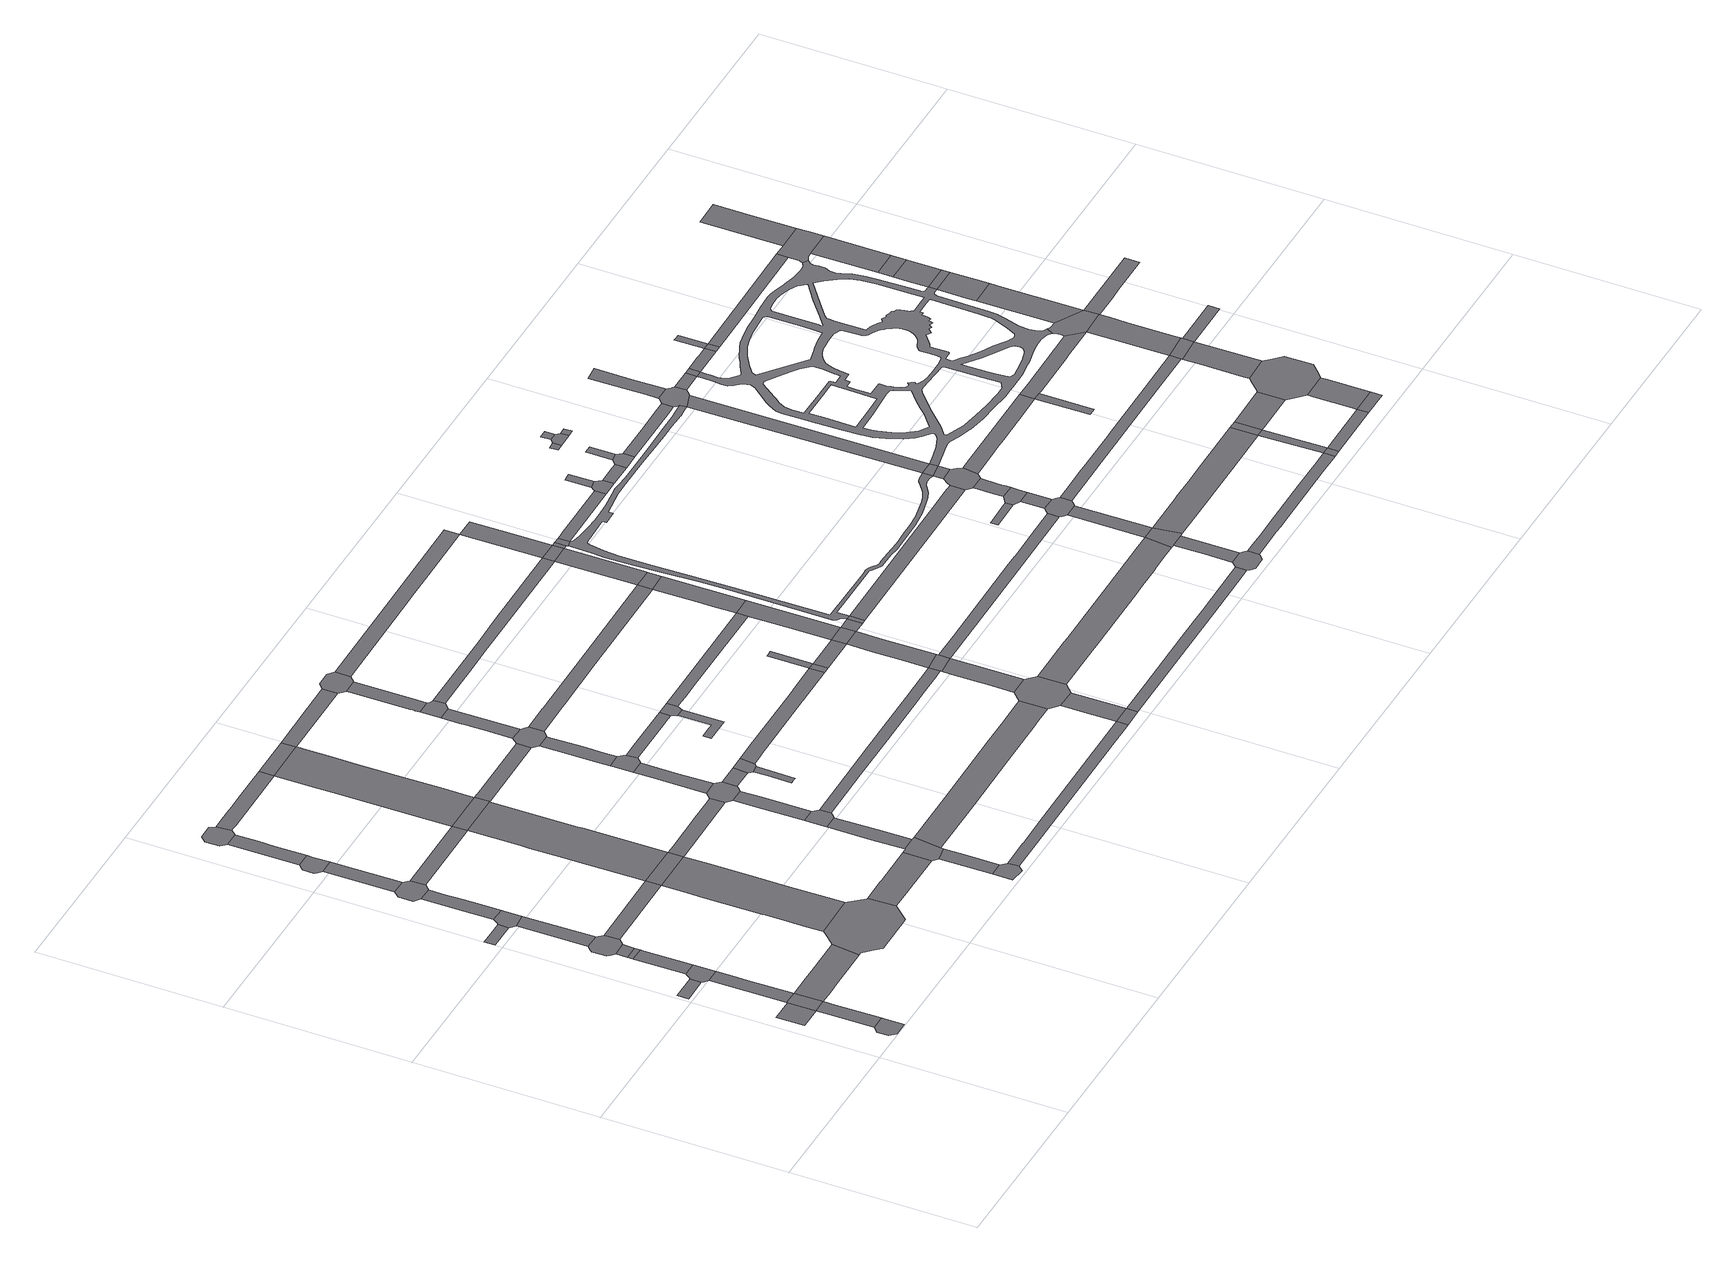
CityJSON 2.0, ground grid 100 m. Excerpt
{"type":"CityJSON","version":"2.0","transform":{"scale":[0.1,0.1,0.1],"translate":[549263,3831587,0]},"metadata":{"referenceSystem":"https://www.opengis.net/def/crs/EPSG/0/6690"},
"CityObjects":{
"road1":{"type":"Road","geometry":[{"type":"MultiSurface","lod":"1","boundaries":[[[0,1,2,3,4,5,6,7,8,9]]]}]},
"road2":{"type":"Road","attributes":{"RoadStructureAttribute.sectionType":"1"},"geometry":[{"type":"MultiSurface","lod":"1","boundaries":[[[10,11,12,13]]]}]},
"road3":{"type":"Road","attributes":{"RoadStructureAttribute.sectionType":"1"},"geometry":[{"type":"MultiSurface","lod":"1","boundaries":[[[12,14,3,2,15,16]]]}]},
"road4":{"type":"Road","geometry":[{"type":"MultiSurface","lod":"1","boundaries":[[[17,13,12,16,18]]]}]},
"road5":{"type":"Road","attributes":{"RoadStructureAttribute.sectionType":"1"},"geometry":[{"type":"MultiSurface","lod":"1","boundaries":[[[19,20,21,22]]]}]},
"road6":{"type":"Road","attributes":{"RoadStructureAttribute.sectionType":"1"},"geometry":[{"type":"MultiSurface","lod":"1","boundaries":[[[23,24,25,26,27,28,17,18]]]}]},
"road7":{"type":"Road","geometry":[{"type":"MultiSurface","lod":"1","boundaries":[[[29,30,31,19,22,32,27,26,33,34]]]}]},
"road8":{"type":"Road","attributes":{"RoadStructureAttribute.sectionType":"1"},"geometry":[{"type":"MultiSurface","lod":"1","boundaries":[[[35,36,37,29,34,38,39,40,41]]]}]},
"road9":{"type":"Road","attributes":{"RoadStructureAttribute.sectionType":"1"},"geometry":[{"type":"MultiSurface","lod":"1","boundaries":[[[42,43,44,18,16,45,46,47,48,49]]]}]},
"road10":{"type":"Road","geometry":[{"type":"MultiSurface","lod":"1","boundaries":[[[50,35,41,51]]]}]},
"road11":{"type":"Road","attributes":{"RoadStructureAttribute.sectionType":"1"},"geometry":[{"type":"MultiSurface","lod":"1","boundaries":[[[52,53,50,51]]]}]},
"road12":{"type":"Road","geometry":[{"type":"MultiSurface","lod":"1","boundaries":[[[54,55,56,57,58,53,52,59,60,61]]]}]},
"road13":{"type":"Road","attributes":{"RoadStructureAttribute.sectionType":"1"},"geometry":[{"type":"MultiSurface","lod":"1","boundaries":[[[62,63,64,65,66]]]}]},
"road14":{"type":"Road","attributes":{"RoadStructureAttribute.sectionType":"1"},"geometry":[{"type":"MultiSurface","lod":"1","boundaries":[[[67,68,69,54,61]]]}]},
"road15":{"type":"Road","geometry":[{"type":"MultiSurface","lod":"1","boundaries":[[[70,71,66,65,68,67,72,73]]]}]},
"road16":{"type":"Road","attributes":{"RoadStructureAttribute.sectionType":"1"},"geometry":[{"type":"MultiSurface","lod":"1","boundaries":[[[74,75,70,73,76,77,78,79,80]]]}]},
"road17":{"type":"Road","geometry":[{"type":"MultiSurface","lod":"1","boundaries":[[[81,82,83,84,74,80,85,86,87,88]]]}]},
"road18":{"type":"Road","attributes":{"RoadStructureAttribute.sectionType":"1"},"geometry":[{"type":"MultiSurface","lod":"1","boundaries":[[[89,60,59,90,91]]]}]},
"road19":{"type":"Road","geometry":[{"type":"MultiSurface","lod":"1","boundaries":[[[92,93,94,95,49,48,96,97,98,99,100,101,102,103]]]}]},
"road20":{"type":"Road","attributes":{"RoadStructureAttribute.sectionType":"1"},"geometry":[{"type":"MultiSurface","lod":"1","boundaries":[[[104,81,88,105,106]]]}]},
"road21":{"type":"Road","geometry":[{"type":"MultiSurface","lod":"1","boundaries":[[[107,108,109,110,111,104,106,112,113]]]}]},
"road22":{"type":"Road","attributes":{"RoadStructureAttribute.sectionType":"1"},"geometry":[{"type":"MultiSurface","lod":"1","boundaries":[[[114,107,113,115,116,117]]]}]},
"road23":{"type":"Road","attributes":{"RoadStructureAttribute.sectionType":"1"},"geometry":[{"type":"MultiSurface","lod":"1","boundaries":[[[91,118,119,120,121,122,123,124,94,93,125,126,127,128,129,130]]]}]},
"road24":{"type":"Road","geometry":[{"type":"MultiSurface","lod":"1","boundaries":[[[131,132,133,134,135,114,117,136,137,138]]]}]},
"road25":{"type":"Road","attributes":{"RoadStructureAttribute.sectionType":"1"},"geometry":[{"type":"MultiSurface","lod":"1","boundaries":[[[139,140,87,86,141,142]]]}]},
"road26":{"type":"Road","geometry":[{"type":"MultiSurface","lod":"1","boundaries":[[[89,91,130,143]]]}]},
"road27":{"type":"Road","attributes":{"RoadStructureAttribute.sectionType":"1"},"geometry":[{"type":"MultiSurface","lod":"1","boundaries":[[[144,145,146,103,102,147,148,149,150]]]}]},
"road28":{"type":"Road","attributes":{"RoadStructureAttribute.sectionType":"1"},"geometry":[{"type":"MultiSurface","lod":"1","boundaries":[[[142,151,152,153,154,89,143,155,156,157]]]}]},
"road29":{"type":"Road","attributes":{"RoadStructureAttribute.sectionType":"1"},"geometry":[{"type":"MultiSurface","lod":"1","boundaries":[[[158,159,160,161,137,136,162,163,164,165]]]}]},
"road30":{"type":"Road","geometry":[{"type":"MultiSurface","lod":"1","boundaries":[[[166,167,168,169,170,171,172,173]]]}]},
"road31":{"type":"Road","geometry":[{"type":"MultiSurface","lod":"1","boundaries":[[[139,142,157,174,175]]]}]},
"road32":{"type":"Road","attributes":{"RoadStructureAttribute.sectionType":"1"},"geometry":[{"type":"MultiSurface","lod":"1","boundaries":[[[176,177,178,168,167]]]}]},
"road33":{"type":"Road","geometry":[{"type":"MultiSurface","lod":"1","boundaries":[[[179,180,181,150,149,182,178,177,183,184]]]}]},
"road34":{"type":"Road","attributes":{"RoadStructureAttribute.sectionType":"1"},"geometry":[{"type":"MultiSurface","lod":"1","boundaries":[[[185,186,187,188,189,190,143,130,191]]]}]},
"road35":{"type":"Road","attributes":{"RoadStructureAttribute.sectionType":"1"},"geometry":[{"type":"MultiSurface","lod":"1","boundaries":[[[192,193,194,195,196,197,198,199,200,164,201,202,203,204,139,175]]]}]},
"road36":{"type":"Road","attributes":{"RoadStructureAttribute.sectionType":"1"},"geometry":[{"type":"MultiSurface","lod":"1","boundaries":[[[205,206,207,208,209,210,180,179]]]}]},
"road37":{"type":"Road","geometry":[{"type":"MultiSurface","lod":"1","boundaries":[[[211,212,213,214,207,206,215,216,217]]]}]},
"road38":{"type":"Road","geometry":[{"type":"MultiSurface","lod":"1","boundaries":[[[218,165,164,200,219]]]}]},
"road39":{"type":"Road","attributes":{"RoadStructureAttribute.sectionType":"1"},"geometry":[{"type":"MultiSurface","lod":"1","boundaries":[[[220,221,213,212,222,223,224]]]}]},
"road40":{"type":"Road","attributes":{"RoadStructureAttribute.sectionType":"1"},"geometry":[{"type":"MultiSurface","lod":"1","boundaries":[[[225,226,227,175,174,228,229]]]}]},
"road41":{"type":"Road","geometry":[{"type":"MultiSurface","lod":"1","boundaries":[[[230,231,232,185,191,220,224,233,234,235]]]}]},
"road42":{"type":"Road","attributes":{"RoadStructureAttribute.sectionType":"1"},"geometry":[{"type":"MultiSurface","lod":"1","boundaries":[[[236,237,238,239,240,241,242,232,231]]]}]},
"road43":{"type":"Road","attributes":{"RoadStructureAttribute.sectionType":"1"},"geometry":[{"type":"MultiSurface","lod":"1","boundaries":[[[243,235,234,244,245,246]]]}]},
"road44":{"type":"Road","geometry":[{"type":"MultiSurface","lod":"1","boundaries":[[[247,248,249,250,251,238,237,252,253]]]}]},
"road45":{"type":"Road","geometry":[{"type":"MultiSurface","lod":"1","boundaries":[[[254,255,256,257,258,259,260]]]}]},
"road46":{"type":"Road","attributes":{"RoadStructureAttribute.sectionType":"1"},"geometry":[{"type":"MultiSurface","lod":"1","boundaries":[[[261,262,263,264,265,250,249,266,267,268,269]]]}]},
"road47":{"type":"Road","geometry":[{"type":"MultiSurface","lod":"1","boundaries":[[[270,246,245,271,260,259,272,273]]]}]},
"road48":{"type":"Road","attributes":{"RoadStructureAttribute.sectionType":"1"},"geometry":[{"type":"MultiSurface","lod":"1","boundaries":[[[274,275,276,277,278,279,173,172,280,281,282,283,284,285]]]}]},
"road49":{"type":"Road","attributes":{"RoadStructureAttribute.sectionType":"1"},"geometry":[{"type":"MultiSurface","lod":"1","boundaries":[[[286,219,200,287,288]]]}]},
"road50":{"type":"Road","geometry":[{"type":"MultiSurface","lod":"1","boundaries":[[[289,229,228,290,261,269,291,292,293,294]]]}]},
"road51":{"type":"Road","attributes":{"RoadStructureAttribute.sectionType":"1"},"geometry":[{"type":"MultiSurface","lod":"1","boundaries":[[[295,296,297,298,299,184,183,300,301,302,303,304,305]]]}]},
"road52":{"type":"Road","attributes":{"RoadStructureAttribute.sectionType":"1"},"geometry":[{"type":"MultiSurface","lod":"1","boundaries":[[[306,307,308,309,310,311,312,313,289,294]]]}]},
"road53":{"type":"Road","attributes":{"RoadStructureAttribute.sectionType":"1"},"geometry":[{"type":"MultiSurface","lod":"1","boundaries":[[[314,253,252,315,316,317,318]]]}]},
"road54":{"type":"Road","geometry":[{"type":"MultiSurface","lod":"1","boundaries":[[[319,320,321,322,323,324,308,307,325,326,327]]]}]},
"road55":{"type":"Road","attributes":{"RoadStructureAttribute.sectionType":"1"},"geometry":[{"type":"MultiSurface","lod":"1","boundaries":[[[328,329,330,331,332,333,334,335,336,337,338,324,323]]]}]},
"road56":{"type":"Road","attributes":{"RoadStructureAttribute.sectionType":"1"},"geometry":[{"type":"MultiSurface","lod":"1","boundaries":[[[339,340,341,342,343,344,345]]]}]},
"road57":{"type":"Road","attributes":{"RoadStructureAttribute.sectionType":"1"},"geometry":[{"type":"MultiSurface","lod":"1","boundaries":[[[346,347,348,217,216,349,350,351,352,353,354,355]]]}]},
"road58":{"type":"Road","geometry":[{"type":"MultiSurface","lod":"1","boundaries":[[[356,357,288,287,333,332,358,359]]]}]},
"road59":{"type":"Road","geometry":[{"type":"MultiSurface","lod":"1","boundaries":[[[318,317,339,345,360,361]]]}]},
"road60":{"type":"Road","attributes":{"RoadStructureAttribute.sectionType":"1"},"geometry":[{"type":"MultiSurface","lod":"1","boundaries":[[[362,363,364,273,272,365,366,367,368,369,370]]]}]},
"road61":{"type":"Road","geometry":[{"type":"MultiSurface","lod":"1","boundaries":[[[371,285,284,372]]]}]},
"road62":{"type":"Road","attributes":{"RoadStructureAttribute.sectionType":"1"},"geometry":[{"type":"MultiSurface","lod":"1","boundaries":[[[373,374,375,285,371,376,377,378]]]}]},
"road63":{"type":"Road","attributes":{"RoadStructureAttribute.sectionType":"1"},"geometry":[{"type":"MultiSurface","lod":"1","boundaries":[[[379,380,381,382,383,292,291,384,385,386,387,388]]]}]},
"road64":{"type":"Road","geometry":[{"type":"MultiSurface","lod":"1","boundaries":[[[389,305,304,390,373,378,391,392,393,394]]]}]},
"road65":{"type":"Road","attributes":{"RoadStructureAttribute.sectionType":"1"},"geometry":[{"type":"MultiSurface","lod":"1","boundaries":[[[395,361,360,396,397,398,399,400,401]]]}]},
"road66":{"type":"Road","geometry":[{"type":"MultiSurface","lod":"1","boundaries":[[[402,370,369,403]]]}]},
"road67":{"type":"Road","geometry":[{"type":"MultiSurface","lod":"1","boundaries":[[[404,405,406,407,408,409,370,402]]]}]},
"road68":{"type":"Road","attributes":{"RoadStructureAttribute.sectionType":"1"},"geometry":[{"type":"MultiSurface","lod":"1","boundaries":[[[410,411,412,327,326,413,414,415,416,417,418,419]]]}]},
"road69":{"type":"Road","attributes":{"RoadStructureAttribute.sectionType":"1"},"geometry":[{"type":"MultiSurface","lod":"1","boundaries":[[[420,421,422,423,424,425,426,427,428,389,394]]]}]},
"road70":{"type":"Road","attributes":{"RoadStructureAttribute.sectionType":"1"},"geometry":[{"type":"MultiSurface","lod":"1","boundaries":[[[402,403,429,430]]]}]},
"road71":{"type":"Road","geometry":[{"type":"MultiSurface","lod":"1","boundaries":[[[431,355,354,422,421,432]]]}]},
"road72":{"type":"Road","attributes":{"RoadStructureAttribute.sectionType":"1"},"geometry":[{"type":"MultiSurface","lod":"1","boundaries":[[[433,434,359,358,435,436,437,438,439]]]}]},
"road73":{"type":"Road","attributes":{"RoadStructureAttribute.sectionType":"1"},"geometry":[{"type":"MultiSurface","lod":"1","boundaries":[[[440,441,429,442,443,355,431]]]}]},
"road74":{"type":"Road","geometry":[{"type":"MultiSurface","lod":"1","boundaries":[[[430,429,441,444]]]}]},
"road75":{"type":"Road","geometry":[{"type":"MultiSurface","lod":"1","boundaries":[[[445,446,401,400,447,448,449,430,444]]]}]},
"road76":{"type":"Road","attributes":{"RoadStructureAttribute.sectionType":"1"},"geometry":[{"type":"MultiSurface","lod":"1","boundaries":[[[450,444,441,451,452]]]}]},
"road77":{"type":"Road","geometry":[{"type":"MultiSurface","lod":"1","boundaries":[[[452,451,453,454]]]}]},
"road78":{"type":"Road","attributes":{"RoadStructureAttribute.sectionType":"1"},"geometry":[{"type":"MultiSurface","lod":"1","boundaries":[[[455,387,456,457,401,446]]]}]},
"road79":{"type":"Road","attributes":{"RoadStructureAttribute.sectionType":"1"},"geometry":[{"type":"MultiSurface","lod":"1","boundaries":[[[458,459,460,461,462,371,372,463,464,465,466,467]]]}]},
"road80":{"type":"Road","geometry":[{"type":"MultiSurface","lod":"1","boundaries":[[[388,387,455,468]]]}]},
"road81":{"type":"Road","attributes":{"RoadStructureAttribute.sectionType":"1"},"geometry":[{"type":"MultiSurface","lod":"1","boundaries":[[[469,470,471,418,388,468]]]}]},
"road82":{"type":"Road","attributes":{"RoadStructureAttribute.sectionType":"1"},"geometry":[{"type":"MultiSurface","lod":"1","boundaries":[[[472,473,474,475,393,392,476,477,478,479,480,481,482,483,484]]]}]},
"road83":{"type":"Road","geometry":[{"type":"MultiSurface","lod":"1","boundaries":[[[419,418,471,485]]]}]},
"road84":{"type":"Road","attributes":{"RoadStructureAttribute.sectionType":"1"},"geometry":[{"type":"MultiSurface","lod":"1","boundaries":[[[485,471,486,487]]]}]},
"road85":{"type":"Road","attributes":{"RoadStructureAttribute.sectionType":"1"},"geometry":[{"type":"MultiSurface","lod":"1","boundaries":[[[439,488,419,485,489,490]]]}]},
"road86":{"type":"Road","attributes":{"RoadStructureAttribute.sectionType":"1"},"geometry":[{"type":"MultiSurface","lod":"1","boundaries":[[[491,492,493,494,495,496,497,432,421,498,499,500,501,502]]]}]},
"road87":{"type":"Road","geometry":[{"type":"MultiSurface","lod":"1","boundaries":[[[487,486,503,504,505]]]}]},
"road88":{"type":"Road","attributes":{"RoadStructureAttribute.sectionType":"1"},"geometry":[{"type":"MultiSurface","lod":"1","boundaries":[[[506,507,508,454,453,509,510,511,512]]]}]},
"road89":{"type":"Road","attributes":{"RoadStructureAttribute.sectionType":"1"},"geometry":[{"type":"MultiSurface","lod":"1","boundaries":[[[513,514,505,504,515,516]]]}]},
"road90":{"type":"Road","attributes":{"RoadStructureAttribute.sectionType":"1"},"geometry":[{"type":"MultiSurface","lod":"1","boundaries":[[[517,518,519,520,521,522,523,524,525,526,527,528,529,530,531,532,504,503,533,534,535,536,537,538,539,540,541,542,543,544,452,454,545,546,547,548,549,550,551,552,553,554,555,556,557,558,559,560,561,562,563,564,565,566,567,568,569,570,571,572,573,574,575,576,577,578,579,580,581,582,583,584,585,586,587,588,589,590,591,592,593,594,595,596,597,598,599,600,601,602,603,604,605,606,607,608,609,610,611,612,613,614,615,616,617]]]}]},
"road91":{"type":"Road","geometry":[{"type":"MultiSurface","lod":"1","boundaries":[[[618,619,620,621,622,623,467,466,624,625,626,627,628,629,630,631]]]}]},
"road92":{"type":"Road","attributes":{"RoadStructureAttribute.sectionType":"1"},"geometry":[{"type":"MultiSurface","lod":"1","boundaries":[[[632,633,634,621,620]]]}]},
"road93":{"type":"Road","geometry":[{"type":"MultiSurface","lod":"1","boundaries":[[[635,636,637,638,516,515,639,640]]]}]},
"road94":{"type":"Road","geometry":[{"type":"MultiSurface","lod":"1","boundaries":[[[641,642,643,636,635]]]}]},
"road95":{"type":"Road","geometry":[{"type":"MultiSurface","lod":"1","boundaries":[[[484,483,633,632,644,645]]]}]},
"road96":{"type":"Road","geometry":[{"type":"MultiSurface","lod":"1","boundaries":[[[646,647,648,649]]]}]},
"road97":{"type":"Road","attributes":{"RoadStructureAttribute.sectionType":"1"},"geometry":[{"type":"MultiSurface","lod":"1","boundaries":[[[650,640,639,651,652,653]]]}]},
"road98":{"type":"Road","attributes":{"RoadStructureAttribute.sectionType":"1"},"geometry":[{"type":"MultiSurface","lod":"1","boundaries":[[[654,484,645,655]]]}]},
"road99":{"type":"Road","geometry":[{"type":"MultiSurface","lod":"1","boundaries":[[[656,657,502,501,658,654,655,659,660,661,662,663,664]]]}]},
"road100":{"type":"Road","attributes":{"RoadStructureAttribute.sectionType":"1"},"geometry":[{"type":"MultiSurface","lod":"1","boundaries":[[[665,666,667,656,664]]]}]},
"road101":{"type":"Road","geometry":[{"type":"MultiSurface","lod":"1","boundaries":[[[668,669,653,652,670,671]]]}]},
"road102":{"type":"Road","geometry":[{"type":"MultiSurface","lod":"1","boundaries":[[[672,673,674,646,649,666,665]]]}]},
"road103":{"type":"Road","geometry":[{"type":"MultiSurface","lod":"1","boundaries":[[[675,676,677,669,668]]]}]},
"road104":{"type":"Road","geometry":[{"type":"MultiSurface","lod":"1","boundaries":[[[678,679,680,681]]]}]},
"road105":{"type":"Road","attributes":{"RoadStructureAttribute.sectionType":"1"},"geometry":[{"type":"MultiSurface","lod":"1","boundaries":[[[682,683,684,685,674,673,686,687,688,689,690]]]}]},
"road106":{"type":"Road","geometry":[{"type":"MultiSurface","lod":"1","boundaries":[[[691,692,693,694,695,512,511,682,690,696,697,698]]]}]},
"road107":{"type":"Road","geometry":[{"type":"MultiSurface","lod":"1","boundaries":[[[699,700,678,681,701,702]]]}]},
"road108":{"type":"Road","geometry":[{"type":"MultiSurface","lod":"1","boundaries":[[[703,704,700,699]]]}]},
"road109":{"type":"Road","attributes":{"RoadStructureAttribute.sectionType":"1"},"geometry":[{"type":"MultiSurface","lod":"1","boundaries":[[[705,565,694,693]]]}]},
"road110":{"type":"Road","geometry":[{"type":"MultiSurface","lod":"1","boundaries":[[[566,565,705,706]]]}]},
"road111":{"type":"Road","attributes":{"RoadStructureAttribute.sectionType":"1"},"geometry":[{"type":"MultiSurface","lod":"1","boundaries":[[[707,708,709,710,711,631,630,712,713,714,715,716,717,718]]]}]},
"road112":{"type":"Road","geometry":[{"type":"MultiSurface","lod":"1","boundaries":[[[719,720,702,701]]]}]},
"road113":{"type":"Road","attributes":{"RoadStructureAttribute.sectionType":"1"},"geometry":[{"type":"MultiSurface","lod":"1","boundaries":[[[721,722,723,724,671,670,725,726,727]]]}]},
"road114":{"type":"Road","attributes":{"RoadStructureAttribute.sectionType":"1"},"geometry":[{"type":"MultiSurface","lod":"1","boundaries":[[[728,729,730,731,732,645,644,733,734,735,736,737]]]}]},
"road115":{"type":"Road","geometry":[{"type":"MultiSurface","lod":"1","boundaries":[[[738,616,566,706]]]}]},
"road116":{"type":"Road","geometry":[{"type":"MultiSurface","lod":"1","boundaries":[[[739,740,698,697,741,742,743,744,745,746,747]]]}]},
"road117":{"type":"Road","geometry":[{"type":"MultiSurface","lod":"1","boundaries":[[[748,749,750,751,721,727,752,753,617,616,738,754,755,756,757,758,759,760,761]]]}]},
"road118":{"type":"Road","geometry":[{"type":"MultiSurface","lod":"1","boundaries":[[[718,717,762,763]]]}]},
"road119":{"type":"Road","attributes":{"RoadStructureAttribute.sectionType":"1"},"geometry":[{"type":"MultiSurface","lod":"1","boundaries":[[[764,765,766,767,768,748,761]]]}]},
"road120":{"type":"Road","attributes":{"RoadStructureAttribute.sectionType":"1"},"geometry":[{"type":"MultiSurface","lod":"1","boundaries":[[[769,770,771,772,773,774,775,776,662,661,777,778,779,780]]]}]},
"road121":{"type":"Road","attributes":{"RoadStructureAttribute.sectionType":"1"},"geometry":[{"type":"MultiSurface","lod":"1","boundaries":[[[781,736,718,763]]]}]},
"road122":{"type":"Road","attributes":{"RoadStructureAttribute.sectionType":"1"},"geometry":[{"type":"MultiSurface","lod":"1","boundaries":[[[782,757,756,783,784,785]]]}]},
"road123":{"type":"Road","geometry":[{"type":"MultiSurface","lod":"1","boundaries":[[[737,736,781,786]]]}]},
"road124":{"type":"Road","geometry":[{"type":"MultiSurface","lod":"1","boundaries":[[[785,784,787,788]]]}]},
"road125":{"type":"Road","geometry":[{"type":"MultiSurface","lod":"1","boundaries":[[[789,790,791,792,746]]]}]},
"road126":{"type":"Road","attributes":{"RoadStructureAttribute.sectionType":"1"},"geometry":[{"type":"MultiSurface","lod":"1","boundaries":[[[763,762,793,794]]]}]},
"road127":{"type":"Road","geometry":[{"type":"MultiSurface","lod":"1","boundaries":[[[795,796,788,787,797,798,799]]]}]},
"road128":{"type":"Road","attributes":{"RoadStructureAttribute.sectionType":"1"},"geometry":[{"type":"MultiSurface","lod":"1","boundaries":[[[786,781,800,801,802]]]}]},
"road129":{"type":"Road","geometry":[{"type":"MultiSurface","lod":"1","boundaries":[[[799,798,803,804]]]}]},
"road130":{"type":"Road","geometry":[{"type":"MultiSurface","lod":"1","boundaries":[[[805,806,807,808,799,804]]]}]},
"road131":{"type":"Road","attributes":{"RoadStructureAttribute.sectionType":"1"},"geometry":[{"type":"MultiSurface","lod":"1","boundaries":[[[809,810,811,812,813,814,815,816,817,818,819,820,821,822,823,824,825,826,827,828,829,830,831,832,833,834,835,836,837,838,839,840,841,842,843,844,845,846,847,848,849,850,851,787,784,852,853,854,855,856,857,858,859,860,861,862,863,864,865,866,867,868,869,870,871,872,873,874,875,876,877,878,879,880,881,882,883,884,885,706,705,886,887,888,889,890,891,892,893,894,895,896,897,898,899,900,901,902,903,904,905,906,907,908,909,910,911,912,913,914,915,916,917,918,919],[920,921,922,923,924,925,926,927,928,929,930,931,932,933,934,935,936],[937,938,939,940,941,942,943,944,945,946,947,948,949,950,951,952,953,954],[955,956,957,958,959,960,961,962],[963,964,965,966,967,968,969,970,971,972,973,974,975,976,977,978,979,980],[981,982,983,984,985,986,987,988,989,990,991,992,993,994,995,996,997,998,999,1000,1001],[1002,1003,1004,1005,1006,1007,1008,1009,1010,1011,1012,1013,1014,1015,1016,1017,1018,1019,1020,1021],[1022,1023,1024,1025,1026,1027,1028,1029,1030,1031,1032,1033,1034,1035,1036,1037,1038,1039,1040,1041],[1042,1043,1044,1045,1046,1047,1048,1049,1050,1051,1052,1053,1054,1055,1056,1057,1058,1059,1060,1061,1062,1063,1064,1065,1066,1067,1068,1069,1070,1071,1072,1073,1074,1075,1076,1077,1078,1079,1080],[1081,1082,1083,1084,1085,1086,1087,1088,1089,1090,1091,1092,1093,1094,1095,1096,1097,1098,1099,1100,1101,1102,1103,1104,1105,1106,1107,1108,1109,1110,1111,1112],[1113,1114,1115,1116,1117,1118,1119,1120,1121,1122,1123,1124,1125,1126,1127,1128,1129,1130,1131,1132,1133,1134,1135,1136,1137,1138,1139,1140,1141,1142,1143,1144,1145,1146,1147,1148,1149,1150,1151,1152,1153,1154,1155,1156,1157,1158,1159,1160,1161,1162,1163,1164,1165,1166,1167,1168,1169,1170,1171,1172,1173,1174,1175,1176,1177,1178,1179,1180,1181,1182,1183,1184,1185,1186,1187,1188,1189,1190,1191,1192,1193,1194,1195,1196,1197,1198]]]}]},
"road132":{"type":"Road","geometry":[{"type":"MultiSurface","lod":"1","boundaries":[[[794,793,1199,1200]]]}]},
"road133":{"type":"Road","attributes":{"RoadStructureAttribute.sectionType":"1"},"geometry":[{"type":"MultiSurface","lod":"1","boundaries":[[[1201,1202,1203,1204,794,1200,1205,1206,1207]]]}]},
"road134":{"type":"Road","geometry":[{"type":"MultiSurface","lod":"1","boundaries":[[[1208,1209,747,746,792,1210,1211,1212,1213,1214]]]}]},
"road135":{"type":"Road","geometry":[{"type":"MultiSurface","lod":"1","boundaries":[[[1215,1216,1217,1218,1219,1220,1221,1222,802,801,1223,1224,1201,1207,1225,1226,1227,1228]]]}]},
"road136":{"type":"Road","attributes":{"RoadStructureAttribute.sectionType":"1"},"geometry":[{"type":"MultiSurface","lod":"1","boundaries":[[[1229,1230,1231,1232,1233,1218,1217]]]}]},
"road137":{"type":"Road","geometry":[{"type":"MultiSurface","lod":"1","boundaries":[[[1234,780,779,1231,1230,1235]]]}]},
"road138":{"type":"Road","geometry":[{"type":"MultiSurface","lod":"1","boundaries":[[[804,803,1236,1237,1238]]]}]},
"road139":{"type":"Road","attributes":{"RoadStructureAttribute.sectionType":"1"},"geometry":[{"type":"MultiSurface","lod":"1","boundaries":[[[1239,1240,1241,1242,1214,1243,1244,1245,1246,780,1234]]]}]},
"road140":{"type":"Road","geometry":[{"type":"MultiSurface","lod":"1","boundaries":[[[1247,906,905,1248,1249,1208,1214,1242,1250,1251,1252,1253,1254]]]}]},
"road141":{"type":"Road","attributes":{"RoadStructureAttribute.sectionType":"1"},"geometry":[{"type":"MultiSurface","lod":"1","boundaries":[[[1235,1230,1255,1256]]]}]},
"road142":{"type":"Road","attributes":{"RoadStructureAttribute.sectionType":"1"},"geometry":[{"type":"MultiSurface","lod":"1","boundaries":[[[1257,1258,1254,1253,1259,1260,1261,1262,1263]]]}]},
"road143":{"type":"Road","geometry":[{"type":"MultiSurface","lod":"1","boundaries":[[[918,1264,1257,1263,1265,1266]]]}]},
"road144":{"type":"Road","geometry":[{"type":"MultiSurface","lod":"1","boundaries":[[[919,918,1266,1267]]]}]},
"road145":{"type":"Road","attributes":{"RoadStructureAttribute.sectionType":"1"},"geometry":[{"type":"MultiSurface","lod":"1","boundaries":[[[1268,1269,1270,919,1267,1271,1272]]]}]},
"road146":{"type":"Road","geometry":[{"type":"MultiSurface","lod":"1","boundaries":[[[1273,1268,1272,1274]]]}]},
"road147":{"type":"Road","attributes":{"RoadStructureAttribute.sectionType":"1"},"geometry":[{"type":"MultiSurface","lod":"1","boundaries":[[[1275,1251,1250,1276,1277,1278,1279]]]}]},
"road148":{"type":"Road","attributes":{"RoadStructureAttribute.sectionType":"1"},"geometry":[{"type":"MultiSurface","lod":"1","boundaries":[[[1280,1273,1274,1281]]]}]},
"road149":{"type":"Road","geometry":[{"type":"MultiSurface","lod":"1","boundaries":[[[1282,1283,1238,1237,1284,824,823,1285,1286,1280,1281,1287,1288]]]}]},
"road150":{"type":"Road","attributes":{"RoadStructureAttribute.sectionType":"1"},"geometry":[{"type":"MultiSurface","lod":"1","boundaries":[[[1289,1290,1291,1292,1293,1283,1282]]]}]}
},
"vertices":[
[289,45,0],[288,92,0],[288,127,0],[207,125,0],[188,106,0],[178,96,0],[179,36,0],[188,26,0],[208,6,0],[289,7,0],
[76,583,0],[77,432,0],[204,433,0],[202,584,0],
[205,373,0],[284,374,0],[284,434,0],
[202,587,0],[282,587,0],
[171,1085,0],[25,1084,0],[26,1024,0],[167,1025,0],
[282,588,0],[278,835,0],[277,914,0],[276,997,0],[197,996,0],[202,588,0],
[196,1118,0],[195,1117,0],[178,1095,0],[177,1015,0],[275,1072,0],[275,1119,0],
[192,1397,0],[192,1392,0],[192,1382,0],[275,1137,0],[275,1139,0],[272,1383,0],[272,1397,0],
[476,588,0],[411,588,0],[339,587,0],[360,434,0],[407,435,0],[476,435,0],[689,437,0],[706,590,0],
[192,1427,0],[272,1427,0],
[273,1492,0],[192,1488,0],
[189,1634,0],[170,1614,0],[157,1601,0],[160,1522,0],[171,1510,0],[302,1523,0],[301,1603,0],[271,1632,0],
[52,2098,0],[5,2098,0],[5,2041,0],[154,2040,0],[159,2099,0],
[265,2020,0],[185,2013,0],[188,1835,0],
[185,2134,0],[165,2107,0],[264,2121,0],[264,2130,0],
[179,2515,0],[182,2314,0],[262,2288,0],[261,2307,0],[260,2375,0],[259,2427,0],[258,2514,0],
[175,2654,0],[146,2623,0],[147,2542,0],[170,2523,0],[267,2524,0],[287,2544,0],[285,2624,0],[256,2652,0],
[770,1609,0],[771,1527,0],[771,1525,0],
[1103,593,0],[1031,677,0],[781,669,0],[753,639,0],[707,437,0],[754,389,0],[785,358,0],[786,357,0],[1032,358,0],[1035,360,0],[1113,444,0],[1106,593,0],
[172,3032,0],[253,2989,0],[252,3033,0],
[170,3155,0],[149,3134,0],[139,3125,0],[140,3064,0],[150,3054,0],[251,3125,0],[251,3155,0],
[167,3536,0],[250,3326,0],[250,3419,0],[249,3535,0],
[774,1388,0],[774,1299,0],[777,991,0],[777,988,0],[777,987,0],[779,902,0],[780,759,0],[1027,990,0],[1025,1141,0],[1025,1187,0],[1023,1390,0],[1021,1507,0],[1020,1526,0],
[166,3674,0],[147,3655,0],[135,3643,0],[137,3564,0],[148,3554,0],[272,3565,0],[266,3645,0],[247,3675,0],
[758,2629,0],[492,2626,0],[321,2544,0],[759,2548,0],
[1019,1608,0],
[1321,595,0],[1262,594,0],[1244,594,0],[1244,444,0],[1263,444,0],[1506,444,0],[1507,596,0],
[763,2268,0],[763,2220,0],[765,2086,0],[766,1993,0],[1014,2062,0],[1014,2088,0],[1008,2550,0],
[549,3647,0],[438,3646,0],[389,3646,0],[330,3645,0],[290,3565,0],[314,3565,0],[747,3568,0],[746,3648,0],
[1637,118,0],[1619,138,0],[1538,137,0],[1539,30,0],[1621,21,0],[1638,38,0],[1649,50,0],[1645,109,0],
[1011,2550,0],[1008,2630,0],
[1616,309,0],[1615,434,0],[1534,418,0],
[1616,600,0],[1534,598,0],[1534,597,0],[1519,433,0],[1615,449,0],[1635,601,0],
[1489,1613,0],[1475,1613,0],[1424,1613,0],[1339,1612,0],[1072,1608,0],[1024,1608,0],[1493,1533,0],
[1007,2653,0],[1006,2796,0],[1002,3043,0],[1002,3110,0],[1000,3251,0],[999,3384,0],[998,3515,0],[998,3551,0],[998,3571,0],[749,3383,0],[751,3213,0],[755,2853,0],[758,2649,0],
[1613,788,0],[1609,1012,0],[1528,1011,0],[1531,811,0],[1531,775,0],[1533,627,0],
[1626,1111,0],[1607,1130,0],[1527,1129,0],[1527,1075,0],[1627,1031,0],[1638,1041,0],[1636,1101,0],
[995,3651,0],[996,3651,0],
[1522,1506,0],[1523,1395,0],[1605,1258,0],[1604,1396,0],[1603,1506,0],
[1036,2631,0],[1033,2631,0],[1010,2630,0],[1475,2554,0],[1478,2633,0],
[1621,1625,0],[1601,1648,0],[1519,1644,0],[1622,1526,0],[1631,1536,0],[1629,1616,0],
[1598,1834,0],[1595,2032,0],[1515,2031,0],[1516,1954,0],[1516,1899,0],[1516,1880,0],[1516,1878,0],
[1637,1616,0],[1638,1536,0],[1746,1537,0],[1754,1617,0],
[1613,2130,0],[1594,2152,0],[1593,2154,0],[1513,2150,0],[1514,2131,0],[1624,2062,0],[1620,2121,0],
[1769,1443,0],[1768,1314,0],[1788,1314,0],[1807,1314,0],[1809,1443,0],[1810,1521,0],[1769,1514,0],
[1508,2526,0],[1511,2339,0],[1511,2312,0],[1511,2311,0],[1513,2209,0],[1593,2158,0],[1592,2226,0],[1591,2340,0],[1588,2526,0],
[1834,1618,0],[1749,1534,0],[1826,1538,0],[1836,1618,0],
[2440,116,0],[1991,112,0],[1989,112,0],[1945,112,0],[1819,111,0],[1817,111,0],[1846,51,0],[1958,52,0],[2377,56,0],[2696,59,0],[2876,60,0],[2875,120,0],
[1296,3654,0],[1464,3575,0],[1463,3656,0],
[1506,2667,0],[1491,2541,0],[1620,2556,0],[1619,2637,0],[1600,2653,0],[1586,2664,0],
[2774,610,0],[2672,610,0],[2621,609,0],[2476,608,0],[1984,603,0],[1989,452,0],[2369,456,0],[2673,459,0],[2698,460,0],[2822,461,0],[2821,611,0],
[1586,2670,0],[1582,3046,0],[1502,3044,0],[1503,2946,0],[1504,2902,0],[1504,2887,0],[1504,2867,0],[1505,2819,0],
[1706,2121,0],[1927,2063,0],[1962,2063,0],[1993,2063,0],[1992,2122,0],
[1609,3139,0],[1599,3140,0],[1586,3148,0],[1582,3155,0],[1580,3157,0],[1500,3156,0],[1605,3068,0],[1615,3078,0],[1611,3138,0],
[1580,3177,0],[1580,3193,0],[1580,3211,0],[1579,3330,0],[1576,3545,0],[1495,3543,0],[1496,3510,0],[1500,3208,0],[1500,3192,0],[1500,3185,0],[1500,3181,0],
[2012,2032,0],[2013,1856,0],[1965,1856,0],[1917,1855,0],[1917,1811,0],[2058,1811,0],[2057,2033,0],
[2608,1110,0],[2183,1106,0],[1838,1103,0],[1965,1044,0],[2266,1047,0],[2606,1050,0],[2670,1051,0],[2814,1052,0],[2867,1052,0],[2867,1113,0],
[1575,3686,0],[1494,3685,0],[1605,3575,0],[1608,3657,0],
[2073,2064,0],[2073,2123,0],
[2442,1624,0],[2400,1623,0],[1938,1619,0],[1896,1539,0],[1897,1539,0],[2367,1544,0],[2369,1544,0],[2617,1546,0],[2616,1626,0],
[2986,122,0],[2986,62,0],
[2873,417,0],[2874,289,0],[2875,130,0],[2986,132,0],[2983,378,0],[2983,414,0],
[2261,2643,0],[1869,2639,0],[1827,2639,0],[1781,2638,0],[1779,2638,0],[1828,2559,0],[1851,2559,0],[2205,2564,0],[2852,2570,0],[2851,2649,0],
[2869,662,0],[2829,455,0],[2986,418,0],[3031,464,0],[3031,614,0],[2982,663,0],
[2269,2124,0],[2114,2064,0],[2154,2064,0],[2252,2065,0],[2651,2067,0],[2858,2068,0],[2858,2129,0],
[2656,1626,0],[2657,1546,0],
[2656,1641,0],[2654,1850,0],[2654,1852,0],[2635,1850,0],[2616,1849,0],[2616,1631,0],
[2823,3150,0],[2311,3145,0],[2119,3143,0],[1800,3080,0],[1801,3080,0],[1918,3081,0],[2051,3082,0],[2228,3083,0],[2846,3088,0],[2845,3150,0],
[2979,848,0],[2977,1054,0],[2867,1042,0],[2868,993,0],[2869,878,0],[2869,871,0],[2869,803,0],[2869,802,0],[2870,724,0],
[2864,1548,0],[2864,1628,0],
[2977,1124,0],[2977,1114,0],
[2841,3670,0],[2228,3663,0],[1709,3576,0],[2259,3583,0],[2328,3584,0],[2484,3585,0],[2841,3588,0],
[2973,1410,0],[2972,1550,0],[2865,1409,0],[2866,1256,0],
[2970,1629,0],
[2968,1981,0],[2966,2130,0],[2858,2059,0],[2859,1980,0],[2860,1866,0],
[2971,1629,0],[3044,1550,0],[3043,1630,0],
[3071,1551,0],[3070,1630,0],
[2961,2574,0],[2855,2333,0],[2856,2254,0],
[4159,132,0],[3835,129,0],[3747,128,0],[3609,127,0],[3200,123,0],[3306,64,0],[3846,69,0],[4160,73,0],[4213,73,0],[4214,133,0],
[2960,2650,0],
[2960,2674,0],[2957,3081,0],[2957,3091,0],
[4155,623,0],[3819,620,0],[3367,617,0],[3329,616,0],[3322,466,0],[3368,467,0],[3829,471,0],[3870,472,0],[4033,473,0],[4034,473,0],[4156,475,0],[4221,475,0],[4239,623,0],
[2955,3151,0],
[2980,3090,0],[2980,3151,0],
[2845,3159,0],[2953,3379,0],[2950,3589,0],
[4150,1124,0],[4000,1123,0],[3900,1122,0],[3835,1121,0],[3834,1121,0],[3767,1121,0],[3144,1115,0],[3263,1055,0],[3794,1060,0],[4150,1064,0],[4205,1065,0],[4206,1125,0],
[2983,3081,0],[3018,3091,0],[3017,3151,0],
[4178,1641,0],[4144,1641,0],[3989,1639,0],[3845,1558,0],[4145,1561,0],[4202,1561,0],[4201,1641,0],
[3058,3151,0],[3056,3151,0],[3429,3094,0],[3428,3155,0],
[4133,3073,0],[4130,3073,0],[4014,3072,0],[3844,3068,0],[3704,3067,0],[3584,3068,0],[3526,3072,0],[3489,3075,0],[3441,3069,0],[3349,3058,0],[3287,3055,0],[3222,3054,0],[3157,3059,0],[3079,3066,0],[3034,3073,0],[3024,3080,0],[2986,3069,0],[2982,2949,0],[2978,2889,0],[2982,2732,0],[2991,2590,0],[3003,2392,0],[3004,2275,0],[3006,1845,0],[3007,1692,0],[3015,1670,0],[3028,1663,0],[3035,1655,0],[3067,1698,0],[3412,1700,0],[3428,1699,0],[3438,1694,0],[3482,1665,0],[3491,1661,0],[3583,1658,0],[3640,1651,0],[3738,1655,0],[3845,1656,0],[3945,1667,0],[4032,1686,0],[4057,1692,0],[4069,1695,0],[4106,1712,0],[4121,1722,0],[4144,1737,0],[4154,1746,0],[4179,1754,0],[4211,1754,0],[4234,1747,0],[4233,1802,0],[4183,1797,0],[4166,1791,0],[4143,1772,0],[4109,1745,0],[4096,1736,0],[4060,1717,0],[4027,1708,0],[3910,1684,0],[3840,1678,0],[3780,1680,0],[3725,1677,0],[3680,1674,0],[3628,1679,0],[3524,1680,0],[3504,1680,0],[3491,1684,0],[3468,1699,0],[3448,1712,0],[3439,1715,0],[3427,1718,0],[3409,1717,0],[3373,1715,0],[3038,1718,0],[3037,1728,0],[3032,2232,0],[3027,2460,0],[3020,2655,0],[3016,2830,0],[3025,2917,0],[3039,2997,0],[3044,3010,0],[3057,3013,0],[3149,3016,0],[3229,3020,0],[3230,2995,0],[3305,2998,0],[3307,3025,0],[3449,3044,0],[3499,3045,0],[3577,3045,0],[3724,3044,0],[3832,3043,0],[3954,3042,0],[4044,3043,0],[4112,3041,0],[4131,3039,0],[4139,3038,0],[4164,3041,0],[4196,3044,0],[4216,3042,0],[4208,3079,0],
[4346,142,0],[4344,144,0],[4324,164,0],[4243,162,0],[4224,143,0],[4223,142,0],[4223,63,0],[4225,61,0],[4245,41,0],[4325,46,0],[4345,65,0],[4347,67,0],[4355,74,0],[4353,134,0],
[4321,476,0],[4241,475,0],[4242,310,0],
[3494,3189,0],[3448,3180,0],[3437,3166,0],[3436,3165,0],[3520,3095,0],[3519,3156,0],
[3492,3322,0],[3469,3322,0],[3446,3321,0],
[4341,476,0],[4320,624,0],
[4193,1344,0],[4021,1339,0],[4023,1299,0],[4195,1304,0],
[3623,3157,0],[3631,3096,0],[3658,3096,0],[3657,3157,0],
[4236,1034,0],[4316,1035,0],
[4235,1154,0],[4215,1134,0],[4216,1054,0],[4336,1055,0],[4337,1056,0],[4345,1065,0],[4343,1126,0],[4335,1134,0],[4316,1154,0],
[4314,1284,0],[4234,1283,0],[4234,1274,0],
[3730,3187,0],[3686,3183,0],[3752,3097,0],[3752,3158,0],
[4314,1339,0],[4313,1371,0],[4234,1371,0],
[3730,3326,0],[3708,3325,0],[3686,3325,0],
[3680,3497,0],[3641,3496,0],[3642,3451,0],[3681,3452,0],
[4233,1533,0],[4233,1509,0],[4234,1460,0],[4234,1422,0],[4313,1397,0],[4313,1423,0],[4313,1457,0],[4313,1517,0],[4314,1533,0],
[4340,1664,0],[4335,1670,0],[4314,1695,0],[4235,1692,0],[4215,1662,0],[4324,1543,0],[4342,1563,0],[4355,1645,0],
[3746,3518,0],[3701,3517,0],[3767,3453,0],[3766,3498,0],
[3745,3573,0],[3700,3572,0],
[4314,1758,0],
[4313,1803,0],
[5103,140,0],[4930,139,0],[4592,136,0],[4491,135,0],[4438,135,0],[4547,76,0],[4589,76,0],[4753,78,0],[5053,80,0],[5067,80,0],[5205,81,0],[5205,141,0],
[3805,3454,0],[3804,3499,0],
[4187,3163,0],[4157,3162,0],[4129,3162,0],[3959,3160,0],[4130,3100,0],[4158,3100,0],[4184,3100,0],
[4828,627,0],[4724,627,0],[4587,626,0],[4586,626,0],[4339,624,0],[4487,477,0],[4896,480,0],[5099,483,0],[5194,484,0],[5192,631,0],
[4301,3070,0],
[4434,1645,0],[4363,1646,0],[4500,1564,0],[4561,1565,0],[4632,1566,0],[4886,1568,0],[4888,1568,0],[4989,1569,0],[4989,1650,0],
[4217,3193,0],[4217,3192,0],[4197,3173,0],[4194,3170,0],[4195,3091,0],[4198,3088,0],[4318,3086,0],[4322,3090,0],[4335,3102,0],[4329,3162,0],[4321,3170,0],[4317,3173,0],[4297,3192,0],[4297,3193,0],
[5248,82,0],[5247,141,0],
[4295,3376,0],[4293,3572,0],[4213,3565,0],[4215,3375,0],[4217,3261,0],
[5358,1134,0],[5299,1134,0],[4899,1130,0],[4895,1130,0],[4893,1130,0],[4630,1128,0],[4561,1128,0],[4406,1127,0],[4735,1068,0],[5303,1073,0],[5576,1075,0],[5576,1136,0],
[5241,484,0],
[4351,3162,0],[4352,3102,0],[4450,3103,0],[4450,3163,0],
[5240,631,0],
[4490,3104,0],[4490,3164,0],
[4994,1278,0],[5017,1278,0],[5039,1278,0],[5036,1570,0],
[5585,84,0],[5584,144,0],
[4592,3165,0],[4590,3165,0],[4492,3104,0],[4666,3105,0],[4665,3165,0],
[5257,484,0],[5502,487,0],[5500,634,0],
[4706,3106,0],[4705,3166,0],
[4702,3323,0],[4682,3324,0],[4662,3325,0],[4662,3324,0],
[5525,2410,0],[5517,2420,0],[5515,2526,0],[5512,2665,0],[5509,2717,0],[5496,2782,0],[5478,2834,0],[5470,2859,0],[5471,2876,0],[5472,2892,0],[5482,2919,0],[5484,2954,0],[5481,2982,0],[5484,2997,0],[5501,3017,0],[5473,3034,0],[5449,3019,0],[5416,3016,0],[5356,3023,0],[5287,3038,0],[5281,3040,0],[5253,3048,0],[5218,3059,0],[5186,3066,0],[5158,3068,0],[5076,3065,0],[5013,3059,0],[4991,3057,0],[4896,3051,0],[4814,3037,0],[4779,3030,0],[4746,3017,0],[4672,2984,0],[4641,2966,0],[4614,2951,0],[4567,2923,0],[4557,2920,0],[4545,2922,0],[4502,2959,0],[4492,2977,0],[4486,3012,0],[4488,3051,0],[4488,3072,0],[4451,3072,0],[4451,3014,0],[4447,2969,0],[4447,2939,0],[4462,2914,0],[4490,2884,0],[4500,2859,0],[4501,2842,0],[4491,2814,0],[4418,2726,0],[4412,2719,0],[4410,2716,0],[4391,2685,0],[4380,2668,0],[4370,2648,0],[4363,2611,0],[4367,2496,0],[4367,2433,0],[4367,2411,0],[4371,2298,0],[4377,2196,0],[4377,2192,0],[4383,2138,0],[4403,2076,0],[4436,1999,0],[4451,1977,0],[4467,1954,0],[4497,1922,0],[4527,1902,0],[4535,1890,0],[4533,1877,0],[4508,1857,0],[4448,1832,0],[4378,1816,0],[4463,1789,0],[4491,1792,0],[4513,1790,0],[4564,1768,0],[4641,1744,0],[4647,1743,0],[4742,1725,0],[4842,1716,0],[4944,1704,0],[5000,1705,0],[5027,1705,0],[5137,1706,0],[5190,1713,0],[5244,1720,0],[5309,1735,0],[5366,1743,0],[5385,1743,0],[5424,1744,0],[5469,1734,0],[5491,1717,0],[5511,1754,0],[5491,1765,0],[5476,1789,0],[5468,1832,0],[5472,1887,0],[5499,1970,0],[5510,2013,0],[5511,2017,0],[5515,2067,0],[5518,2342,0],[5525,2360,0],[5543,2365,0],[5563,2363,0],[5562,2408,0],[5215,1910,0],[5308,1853,0],[5323,1835,0],[5328,1813,0],[5321,1793,0],[5308,1782,0],[5301,1775,0],[5236,1757,0],[5187,1751,0],[5121,1743,0],[5101,1751,0],[5094,1761,0],[5092,1776,0],[5086,1820,0],[5085,1862,0],[5081,2003,0],[5172,1936,0],[5252,3001,0],[5259,2999,0],[5299,2977,0],[5332,2938,0],[5228,2862,0],[5205,2843,0],[5131,2781,0],[5087,2747,0],[5071,2735,0],[5069,2743,0],[5069,2755,0],[5069,2894,0],[5069,3003,0],[5084,3015,0],[5111,3020,0],[5164,3023,0],[5201,3016,0],[5228,3009,0],[4663,2251,0],[4568,2249,0],[4421,2246,0],[4422,2414,0],[4422,2494,0],[4564,2494,0],[4668,2494,0],[4666,2373,0],[4687,2034,0],[4654,1999,0],[4572,1930,0],[4524,1962,0],[4488,2010,0],[4486,2012,0],[4456,2074,0],[4438,2141,0],[4434,2170,0],[4429,2211,0],[4552,2215,0],[4575,2216,0],[4714,2224,0],[4744,2222,0],[4746,2220,0],[4759,2210,0],[4790,2130,0],[4728,2077,0],[4569,2518,0],[4411,2519,0],[4411,2579,0],[4418,2621,0],[4437,2659,0],[4444,2668,0],[4460,2690,0],[4465,2698,0],[4534,2792,0],[4556,2795,0],[4644,2736,0],[4682,2708,0],[4715,2684,0],[4750,2649,0],[4760,2627,0],[4760,2590,0],[4752,2512,0],[4751,2509,0],[4750,2486,0],[4695,2484,0],[4693,2517,0],[4583,2855,0],[4595,2878,0],[4637,2913,0],[4683,2942,0],[4697,2951,0],[4764,2985,0],[4814,2998,0],[4871,3008,0],[4979,3017,0],[5006,3019,0],[5021,3005,0],[5022,2885,0],[5023,2847,0],[5021,2775,0],[5019,2712,0],[4957,2706,0],[4894,2693,0],[4881,2690,0],[4807,2673,0],[4721,2743,0],[5033,1872,0],[5036,1773,0],[5001,1750,0],[4951,1747,0],[4844,1758,0],[4749,1770,0],[4692,1780,0],[4656,1786,0],[4553,1828,0],[4553,1840,0],[4603,1881,0],[4704,1984,0],[4725,2004,0],[4801,2075,0],[4825,2088,0],[4848,2088,0],[4886,2085,0],[5021,2075,0],[5028,2062,0],[5030,1986,0],[5438,2360,0],[5480,2359,0],[5475,2104,0],[5473,2047,0],[5471,2034,0],[5466,2012,0],[5434,1931,0],[5407,1879,0],[5392,1871,0],[5377,1871,0],[5342,1886,0],[5277,1932,0],[5238,1952,0],[5214,1964,0],[5151,2009,0],[5126,2028,0],[5096,2051,0],[5088,2063,0],[5090,2088,0],[5103,2091,0],[5125,2091,0],[5140,2093,0],[5143,2101,0],[5142,2198,0],[5159,2206,0],[5175,2219,0],[5219,2257,0],[5244,2239,0],[5266,2262,0],[5286,2255,0],[5298,2275,0],[5319,2268,0],[5323,2283,0],[5326,2290,0],[5343,2288,0],[5351,2310,0],[5353,2341,0],[5368,2341,0],[5370,2361,0],[5144,2756,0],[5221,2816,0],[5352,2918,0],[5390,2878,0],[5430,2826,0],[5434,2819,0],[5456,2779,0],[5469,2722,0],[5477,2644,0],[5479,2449,0],[5480,2392,0],[5453,2391,0],[5365,2391,0],[5362,2401,0],[5352,2405,0],[5349,2433,0],[5339,2470,0],[5322,2472,0],[5319,2473,0],[5316,2485,0],[5294,2487,0],[5274,2497,0],[5261,2490,0],[5241,2504,0],[5219,2489,0],[5199,2506,0],[5164,2524,0],[5157,2526,0],[5131,2533,0],[5129,2701,0],[5131,2728,0],[5131,2738,0],[5212,2361,0],[5210,2345,0],[5206,2330,0],[5199,2315,0],[5190,2302,0],[5179,2290,0],[5166,2279,0],[5152,2271,0],[5120,2258,0],[5118,2257,0],[5102,2244,0],[5098,2240,0],[5095,2235,0],[5092,2229,0],[5091,2221,0],[5093,2202,0],[5094,2181,0],[5091,2136,0],[5090,2122,0],[5087,2116,0],[5082,2113,0],[5072,2110,0],[5033,2106,0],[4981,2104,0],[4955,2104,0],[4916,2107,0],[4896,2111,0],[4892,2113,0],[4880,2116,0],[4870,2121,0],[4857,2127,0],[4856,2128,0],[4856,2130,0],[4856,2132,0],[4856,2134,0],[4857,2137,0],[4858,2142,0],[4860,2147,0],[4838,2173,0],[4828,2162,0],[4815,2162,0],[4808,2168,0],[4794,2187,0],[4784,2219,0],[4778,2244,0],[4776,2255,0],[4777,2296,0],[4689,2297,0],[4689,2373,0],[4689,2420,0],[4731,2422,0],[4731,2452,0],[4748,2452,0],[4779,2453,0],[4785,2489,0],[4787,2506,0],[4795,2542,0],[4803,2572,0],[4810,2590,0],[4826,2609,0],[4840,2620,0],[4861,2633,0],[4881,2642,0],[4891,2646,0],[4899,2648,0],[4974,2656,0],[5014,2656,0],[5036,2656,0],[5053,2649,0],[5073,2641,0],[5077,2625,0],[5080,2542,0],[5083,2524,0],[5087,2515,0],[5091,2511,0],[5100,2504,0],[5117,2496,0],[5127,2491,0],[5152,2475,0],[5160,2468,0],[5173,2455,0],[5178,2448,0],[5195,2423,0],[5203,2409,0],[5209,2393,0],[5211,2378,0],
[5734,85,0],[5734,145,0],
[5582,408,0],[5582,375,0],[5584,169,0],[5584,154,0],[5734,156,0],[5732,376,0],[5731,408,0],
[5497,1656,0],[5083,1650,0],[5053,1570,0],[5352,1573,0],[5353,1573,0],[5545,1575,0],[5572,1575,0],
[5759,688,0],[5730,717,0],[5728,719,0],[5579,714,0],[5568,703,0],[5552,687,0],[5520,654,0],[5502,635,0],[5503,485,0],[5553,437,0],[5732,409,0],[5761,438,0],[5810,488,0],[5809,639,0],
[5728,748,0],[5724,1076,0],[5576,1066,0],[5577,978,0],[5579,746,0],
[5724,1147,0],[5724,1137,0],
[4820,3107,0],[5482,3113,0],[5482,3174,0],
[5724,1178,0],[5722,1437,0],[5722,1530,0],[5721,1578,0],[5573,1575,0],[5573,1529,0],[5573,1435,0],[5576,1176,0],
[5529,1745,0],[5499,1690,0],[5499,1686,0],[5724,1578,0],[5719,1658,0],[5718,1658,0],[5718,1659,0],[5569,1743,0],
[6009,1079,0],[6009,1140,0],
[5565,2155,0],[5569,1745,0],[5716,1908,0],[5716,1930,0],[5715,2086,0],[5715,2095,0],[5714,2157,0],
[5564,2203,0],[5714,2203,0],[5712,2364,0],
[5712,2409,0],
[5560,2594,0],[5561,2516,0],[5562,2409,0],[5710,2576,0],[5710,2595,0],
[5560,2675,0],[5708,2676,0],
[5722,1658,0],[5867,1579,0],[5933,1580,0],[6175,1583,0],[6174,1662,0],
[5557,3031,0],[5707,3032,0],
[5705,3176,0],[5556,3174,0],[5483,3057,0],[5523,3027,0],[5541,3030,0],[5706,3106,0],[5706,3115,0],
[5703,3401,0],[5701,3618,0],[5551,3614,0],[5551,3595,0],[5555,3184,0]
]}
